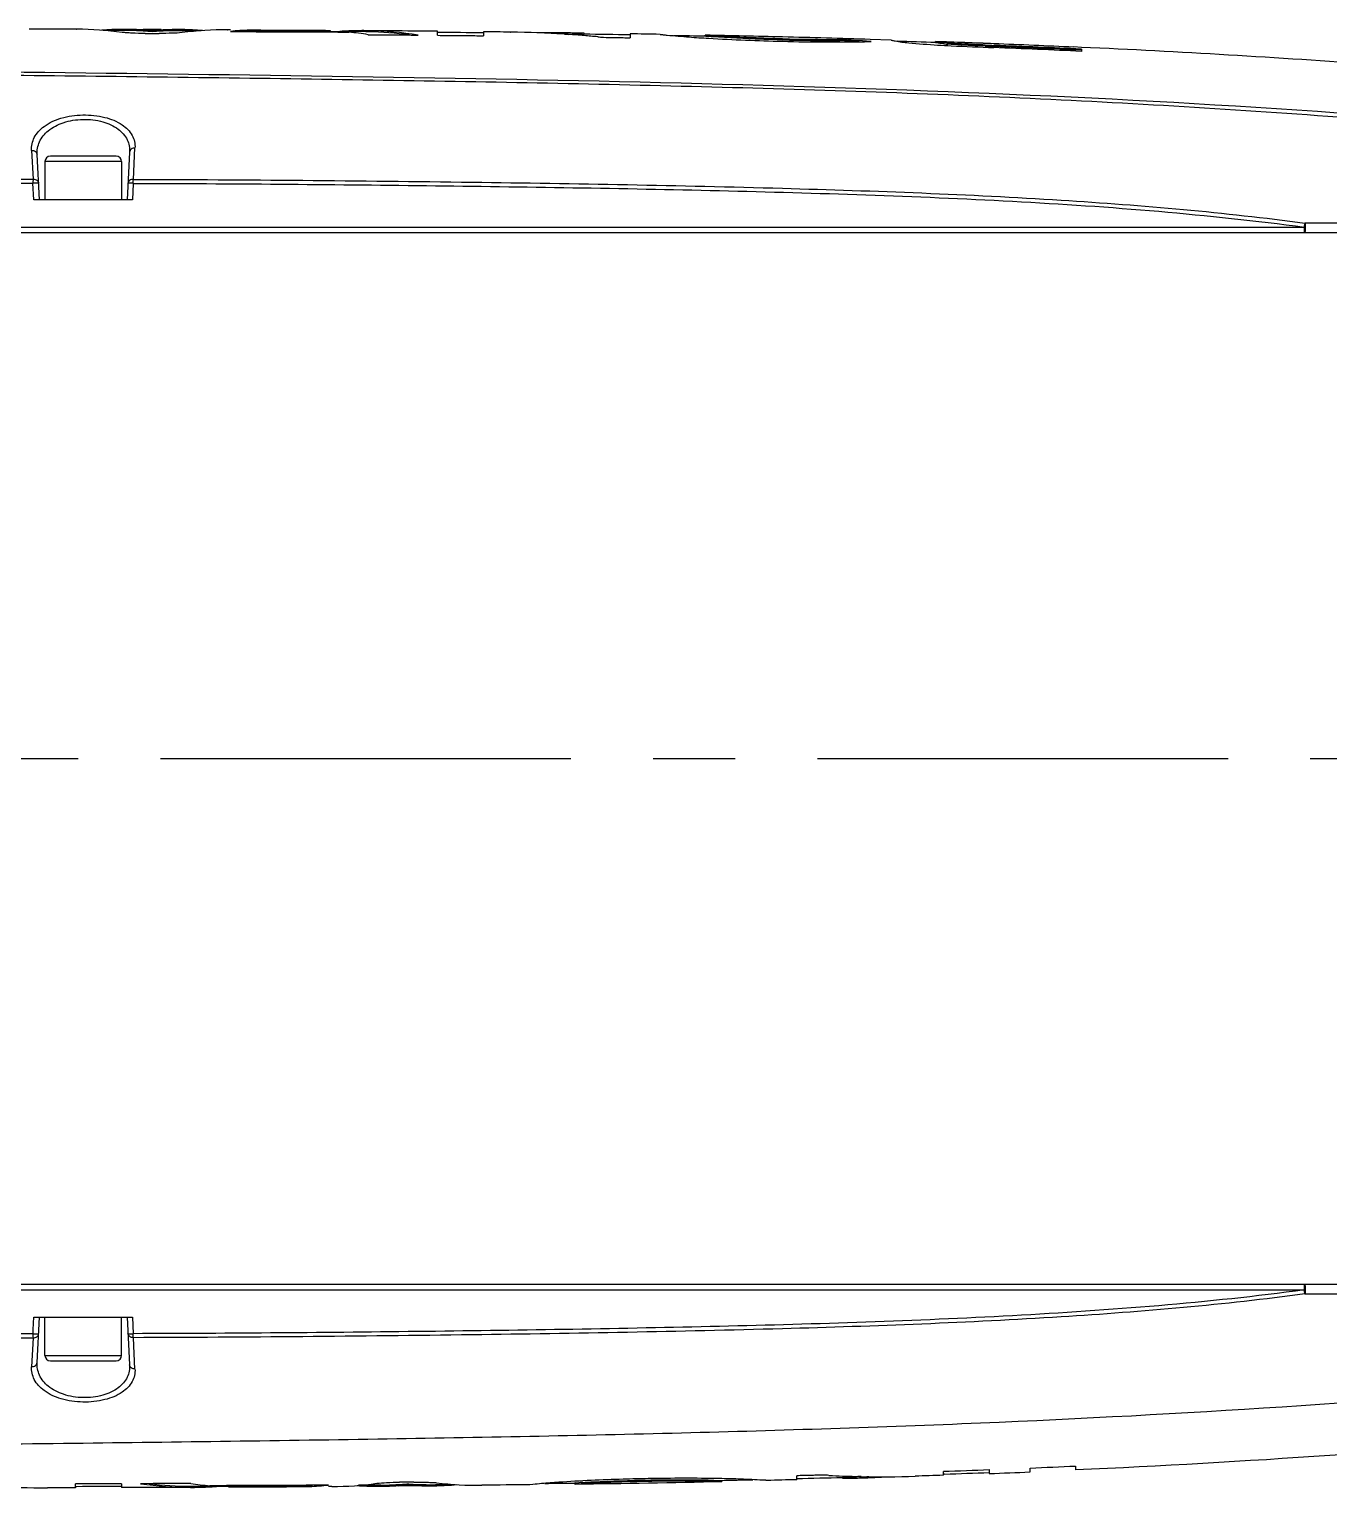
# Model space of a CAD drawing. Header units: millimetres. Extents: x 5828 to 6704, y 123 to 421.
# Drawn here: x 6406.06 to 6411.99, y 306.19 to 312.84 of the extents above; entities that cross this region are included whole.
import ezdxf

# ---------------------------------------------------------------- set-up
doc = ezdxf.new("R2010")
doc.units = ezdxf.units.MM
doc.linetypes.add('CENTER', pattern=[0.6, 0.375, -0.075, 0.075, -0.075])
doc.layers.add('中心线', color=7, linetype='Continuous')
doc.layers.add('外形图', color=7, linetype='Continuous')

msp = doc.modelspace()

# ---------------------------------------------------------------- linework, layer by layer
at = {"layer": '中心线', "linetype": 'CENTER', "ltscale": 5}
msp.add_line((6394.656, 309.5148), (6434.3945, 309.5148), dxfattribs=at)
at = {"layer": '外形图', "color": 7, "linetype": 'Continuous'}
for p, q in [((6406.2733, 312.8438), (6406.2744, 312.8438)), ((6406.2733, 312.8438), (6406.2744, 312.8438)), ((6406.6591, 312.8426), (6406.578, 312.8429)), ((6406.5863, 312.8247), (6406.6511, 312.8245)), ((6406.6187, 312.8326), (6406.6187, 312.8376)), ((6406.7551, 312.8373), (6406.7404, 312.8373)), ((6406.8425, 312.8369), (6406.7551, 312.8373)), ((6406.9632, 312.8413), (6406.9641, 312.8413)), ((6406.9756, 312.8412), (6406.9632, 312.8413)), ((6407.0636, 312.8345), (6407.0636, 312.8395)), ((6407.4327, 312.8322), (6407.3713, 312.8326)), ((6407.5947, 312.8323), (6407.4326, 312.8335)), ((6407.4327, 312.8322), (6407.4327, 312.8372)), ((6407.9213, 312.8345), (6407.8127, 312.8355)), ((6407.9213, 312.8345), (6407.8127, 312.8355)), ((6407.9213, 312.8162), (6407.9213, 312.8345)), ((6408.1309, 312.8323), (6408.1309, 312.814)), ((6408.2545, 312.8309), (6408.2568, 312.8308)), ((6408.2545, 312.8309), (6408.2568, 312.8308)), ((6408.5041, 312.8276), (6408.5019, 312.8276)), ((6408.5909, 312.8205), (6408.5909, 312.8255)), ((6408.8006, 312.823), (6408.8006, 312.8047)), ((6408.5015, 312.8214), (6408.5205, 312.8202)), ((6408.5015, 312.8212), (6408.5205, 312.8202)), ((6408.5019, 312.8226), (6408.5041, 312.8225)), ((6408.9376, 312.8206), (6408.9375, 312.8206)), ((6409.1442, 312.8116), (6409.1442, 312.8166)), ((6409.1442, 312.8166), (6409.1442, 312.8166)), ((6409.1442, 312.8116), (6409.1443, 312.8116)), ((6409.1446, 312.8165), (6409.1443, 312.8166)), ((6409.1444, 312.8166), (6409.1443, 312.8166)), ((6409.4964, 312.7954), (6409.4964, 312.8004)), ((6409.7536, 312.7927), (6409.7536, 312.7977)), ((6409.7583, 312.7977), (6409.7536, 312.7977)), ((6409.7536, 312.7927), (6409.7583, 312.7927)), ((6409.7583, 312.7927), (6409.7583, 312.7977)), ((6409.8968, 312.7874), (6409.9015, 312.7875)), ((6409.9015, 312.7875), (6409.8969, 312.7879)), ((6409.9928, 312.7946), (6409.8971, 312.7975)), ((6409.9928, 312.7946), (6409.9927, 312.7946)), ((6410.1956, 312.7822), (6410.1956, 312.7872)), ((6410.2514, 312.7759), (6410.2514, 312.7809)), ((6410.4664, 312.7651), (6410.4619, 312.7653)), ((6410.4663, 312.7701), (6410.4621, 312.7703)), ((6410.4664, 312.7651), (6410.4664, 312.7701)), ((6410.8618, 312.7612), (6410.827, 312.7628)), ((6410.8618, 312.761), (6410.827, 312.7628)), ((6410.8614, 312.7534), (6410.8614, 312.7429)), ((6406.068, 312.291), (6406.0747, 312.1593)), ((6406.5328, 312.1586), (6406.5403, 312.3019)), ((6406.1043, 312.0648), (6406.0935, 312.2719)), ((6406.1293, 312.2398), (6406.1293, 312.0648)), ((6406.4793, 312.2398), (6406.1293, 312.2398)), ((6406.4543, 312.2648), (6406.1543, 312.2648)), ((6406.4793, 312.2398), (6406.4793, 312.0648)), ((6406.5157, 312.2826), (6406.5043, 312.0648)), ((6406.0784, 312.0648), (6406.0744, 312.1411)), ((6406.5324, 312.1404), (6406.5284, 312.0648)), ((6406.5284, 312.0648), (6406.0784, 312.0648)), ((6413.1543, 311.9582), (6411.8824, 311.9589)), ((6413.3045, 311.9148), (6398.1535, 311.9148)), ((6398.1546, 311.9409), (6411.8799, 311.9409)), ((6398.1535, 307.1148), (6413.3027, 307.1148)), ((6398.1546, 307.0887), (6411.8799, 307.0887)), ((6411.8824, 307.0707), (6413.1543, 307.0714)), ((6406.0784, 306.9648), (6406.5284, 306.9648)), ((6406.0935, 306.7577), (6406.1043, 306.9648)), ((6406.1293, 306.7898), (6406.1293, 306.9648)), ((6406.4793, 306.7898), (6406.4793, 306.9648)), ((6406.5043, 306.9648), (6406.5157, 306.747)), ((6406.5284, 306.9648), (6406.5324, 306.8892)), ((6406.0747, 306.8703), (6406.068, 306.7386)), ((6406.5403, 306.7277), (6406.5328, 306.871)), ((6406.1293, 306.7898), (6406.4793, 306.7898)), ((6406.1543, 306.7648), (6406.4543, 306.7648)), ((6409.5616, 306.2226), (6409.5616, 306.2405)), ((6409.7712, 306.234), (6409.7712, 306.229)), ((6409.8555, 306.2372), (6409.8404, 306.2373)), ((6409.8555, 306.237), (6409.8404, 306.2373)), ((6410.2313, 306.2429), (6410.2313, 306.2608)), ((6410.237, 306.2481), (6410.2313, 306.2479)), ((6410.4409, 306.2685), (6410.4409, 306.2507)), ((6410.6271, 306.2581), (6410.6271, 306.276)), ((6410.8353, 306.285), (6410.8353, 306.2672)), ((6406.2689, 306.1858), (6406.2689, 306.2037)), ((6406.2743, 306.1908), (6406.2689, 306.1908)), ((6406.4785, 306.2042), (6406.4785, 306.1863)), ((6406.5862, 306.1867), (6406.4786, 306.1863)), ((6406.7943, 306.1877), (6406.8024, 306.1876)), ((6406.7943, 306.1875), (6406.8024, 306.1876)), ((6406.7944, 306.1925), (6406.9671, 306.1933)), ((6406.7944, 306.1927), (6406.8024, 306.1926)), ((6406.8813, 306.1899), (6406.8828, 306.19)), ((6406.8813, 306.1899), (6406.8828, 306.19)), ((6406.9671, 306.1945), (6407.0258, 306.1948)), ((6406.9671, 306.1945), (6406.9671, 306.1895)), ((6407.3362, 306.1966), (6407.3362, 306.1916)), ((6407.4384, 306.1912), (6407.4242, 306.1911)), ((6407.6448, 306.1977), (6407.5604, 306.1971)), ((6407.662, 306.1978), (6407.6448, 306.1977)), ((6407.821, 306.1942), (6407.7416, 306.1935)), ((6407.8135, 306.2119), (6407.7487, 306.2114)), ((6407.7811, 306.2038), (6407.7811, 306.1988)), ((6408.126, 306.1973), (6408.1237, 306.1972)), ((6408.3574, 306.2013), (6408.3428, 306.1999)), ((6408.3428, 306.1999), (6408.3428, 306.1998)), ((6408.5491, 306.2076), (6408.5491, 306.2027)), ((6408.5493, 306.2077), (6408.5492, 306.2077)), ((6408.5495, 306.2077), (6408.5493, 306.2077)), ((6408.5495, 306.2076), (6408.5663, 306.2089)), ((6408.5495, 306.2077), (6408.5495, 306.2027)), ((6408.5495, 306.2027), (6408.5663, 306.2039)), ((6408.8837, 306.2212), (6408.8837, 306.2162)), ((6409.1835, 306.2208), (6409.2194, 306.2197)), ((6409.2195, 306.2197), (6409.2194, 306.2197)), ((6409.2194, 306.2196), (6409.2194, 306.2146)), ((6409.2194, 306.2146), (6409.2197, 306.2146)), ((6409.2197, 306.2197), (6409.2195, 306.2197)), ((6409.2197, 306.2197), (6409.2197, 306.2197)), ((6409.2199, 306.2146), (6409.2199, 306.2197)), ((6409.426, 306.2193), (6409.4262, 306.2193))]:
    msp.add_line(p, q, dxfattribs=at)
for centre, radius, start, end in [((6406.2693, 311.269), 1.5749, 82.2312, 89.81631), ((6406.4926, 311.4192), 1.424, 90.43103, 94.18472), ((6405.77, 82.9422), 229.8974, 89.818805, 89.844247), ((6406.4925, 311.423), 1.4202, 89.81939, 90.42854), ((6406.4925, 311.4203), 1.423, 86.54918, 89.81775), ((6406.4925, 311.418), 1.4202, 88.18234, 89.81917), ((6406.4924, 311.4148), 1.4235, 86.54764, 88.18197), ((6406.492, 311.4127), 1.4305, 84.92076, 86.54938), ((6406.492, 311.4086), 1.4296, 84.91766, 86.5473), ((6406.7348, 311.4134), 1.4289, 93.03178, 94.66156), ((6406.7348, 311.4093), 1.428, 93.03355, 94.66456), ((6406.7345, 311.4195), 1.4228, 89.7627, 93.03166), ((6406.7345, 311.4145), 1.4228, 91.39855, 93.03341), ((6406.7344, 311.4167), 1.4206, 89.76149, 91.39797), ((6406.7344, 311.421), 1.4213, 89.15217, 89.76146), ((6406.9566, 311.2677), 1.5736, 89.76113, 97.35796), ((6406.7343, 311.416), 1.4264, 85.39976, 89.14923), ((6407.1181, 311.2712), 1.5693, 91.99012, 95.21024), ((6407.1179, 311.2717), 1.5637, 91.98921, 92.91629), ((6407.5828, 311.2719), 1.5655, 92.40025, 93.9303), ((6407.5826, 311.2769), 1.5605, 89.55719, 92.40009), ((6407.3536, 311.2574), 1.5817, 80.85165, 84.05967), ((6407.5826, 311.2781), 1.5592, 89.14982, 89.55641), ((6407.5826, 311.2724), 1.5599, 89.15613, 89.55641), ((6407.582, 311.2606), 1.5717, 82.2737, 89.14067), ((6407.5815, 311.2583), 1.579, 80.80235, 89.12182), ((6406.6821, 182.9107), 129.9247, 89.361077, 89.453509), ((6408.1974, 308.0917), 4.7395, 86.32039, 89.28127), ((6408.4358, 308.1442), 4.6839, 89.1922, 90.73636), ((6406.6821, 182.9107), 129.9247, 89.197473, 89.213133), ((6406.9104, 200.3668), 112.4671, 89.188063, 89.207022), ((6408.4969, 312.4743), 0.3533, 88.80628, 89.18647), ((6408.1974, 308.0922), 4.739, 85.24287, 86.08958), ((6408.1971, 308.0896), 4.7416, 84.48087, 85.24285), ((6406.9104, 200.3668), 112.4671, 89.036988, 89.143812), ((6407.0325, 208.1481), 104.6849, 89.03218, 89.146951), ((6407.4699, 231.5119), 81.3169, 88.820218, 88.922045), ((6407.4364, 229.6041), 83.23, 88.58143, 88.824295), ((6409.7239, 322.0763), 9.2787, 268.59519, 270.18379), ((6409.7237, 322.0607), 9.2681, 268.59477, 270.18518), ((6409.7267, 321.4081), 8.6224, 268.46905, 271.13036), ((6407.665, 238.7971), 74.0342, 88.272244, 88.58212), ((6409.3391, 305.8801), 6.9302, 85.38368, 86.53215), ((6409.3445, 305.9573), 6.8478, 85.7898, 86.53537), ((6408.0891, 252.0523), 60.7672, 88.013244, 88.178358), ((6408.0632, 251.1122), 61.7121, 87.771952, 88.019746), ((6408.0741, 251.5036), 61.3203, 87.767951, 88.017322), ((6410.3506, 314.0691), 1.297, 264.98263, 265.61456), ((6411.2351, 332.5313), 19.7761, 267.64555, 267.75988), ((6411.2364, 332.4937), 19.7436, 267.63795, 267.75189), ((6408.2231, 255.2138), 57.5896, 87.374228, 87.772247), ((6408.1949, 254.5776), 58.2441, 87.40987, 87.768918), ((6408.1864, 254.3192), 58.5025, 87.41301, 87.770478), ((6408.2273, 255.3123), 57.5014, 87.374393, 87.768345), ((6408.0889, 252.0491), 60.7625, 87.384798, 87.757607), ((6408.6974, 264.9786), 47.8316, 85.79673, 87.40648), ((6406.1543, 312.2398), 0.025, 90, 180), ((6406.4543, 312.2398), 0.025, 0, 90), ((6406.0979, 528.1677), 221.2971, 268.721405, 269.994013), ((6406.1543, 306.7898), 0.025, 180, 270), ((6406.4543, 306.7898), 0.025, 270, 0), ((6407.7439, 377.3964), 71.1919, 271.463082, 271.631856), ((6409.9509, 310.8429), 4.6069, 266.99039, 267.77055), ((6409.9506, 310.8343), 4.5983, 267.77055, 268.62666), ((6409.9504, 310.8263), 4.5903, 268.81606, 271.90372), ((6407.7439, 377.3964), 71.1919, 271.699671, 271.728092), ((6409.7201, 310.7984), 4.5696, 271.69701, 273.26916), ((6408.0401, 368.4736), 62.2513, 272.017228, 272.210302), ((6408.04, 368.4736), 62.2642, 272.022117, 272.209908), ((6408.1528, 365.546), 59.3395, 272.209891, 272.389832), ((6408.2649, 362.8652), 56.6385, 272.39034, 272.60111), ((6406.1327, 311.0062), 4.8206, 267.15348, 270.09184), ((6406.7961, 307.7647), 1.5771, 261.60502, 269.93303), ((6406.7959, 307.7639), 1.5713, 263.02461, 269.94662), ((6407.0241, 307.7655), 1.5769, 261.63438, 264.84686), ((6406.7955, 307.752), 1.5644, 270.25412, 273.14723), ((6406.7951, 307.7588), 1.5713, 273.20223, 274.61018), ((6407.2656, 307.7615), 1.5715, 272.57554, 275.79339), ((6407.2659, 307.7597), 1.5646, 272.57416, 273.11158), ((6407.4269, 307.7658), 1.5747, 270.41811, 277.94965), ((6407.6506, 307.6146), 1.4218, 266.10194, 269.75271), ((6407.6505, 307.6111), 1.4183, 269.75496, 270.46432), ((6407.6505, 307.6161), 1.4183, 270.46448, 272.06875), ((6407.6505, 307.6139), 1.4211, 270.46589, 273.66969), ((6407.6504, 307.6196), 1.4218, 272.06927, 273.67102), ((6407.65, 307.6257), 1.4279, 273.67116, 275.26844), ((6407.65, 307.6216), 1.4288, 273.66952, 275.26552), ((6407.887, 307.6218), 1.4219, 265.73069, 267.3324), ((6407.887, 307.6177), 1.4229, 265.73368, 267.33457), ((6407.8867, 307.6172), 1.4173, 267.3328, 268.93795), ((6407.8867, 307.6122), 1.4174, 267.33483, 270.54465), ((6407.8867, 307.6149), 1.415, 268.93813, 270.54524), ((6406.6415, 439.8017), 133.6077, 270.539749, 270.583321), ((6407.8867, 307.6111), 1.4162, 270.54574, 271.26884), ((6408.1069, 307.7613), 1.5641, 263.04931, 270.61811), ((6407.8865, 307.6167), 1.4218, 271.27178, 274.91147), ((6407.2388, 397.8983), 91.7, 270.732358, 270.818807), ((6407.2388, 397.898), 91.6998, 270.732357, 270.818876), ((6407.1527, 403.3358), 97.1431, 270.823703, 271.219235), ((6408.802, 302.8586), 3.3585, 93.72272, 94.02444), ((6407.2388, 397.898), 91.6998, 271.23784, 271.326029), ((6407.2388, 397.8983), 91.7, 271.237876, 271.325542)]:
    msp.add_arc(centre, radius, start, end, dxfattribs=at)
for points in [[(6406.2733, 312.8438), (6406.2013, 312.844), (6406.1292, 312.8441), (6406.0571, 312.8442)], [(6407.3713, 312.8326), (6407.2687, 312.8332), (6407.1662, 312.8339), (6407.0636, 312.8345)], [(6407.8127, 312.8355), (6407.7436, 312.8361), (6407.6744, 312.8367), (6407.6053, 312.8372)], [(6408.2545, 312.8309), (6408.2133, 312.8314), (6408.1721, 312.8318), (6408.1309, 312.8323)], [(6408.9375, 312.8206), (6408.8919, 312.8214), (6408.8463, 312.8222), (6408.8007, 312.823)], [(6408.5041, 312.8226), (6408.5132, 312.8224), (6408.5224, 312.8219), (6408.5316, 312.8218)], [(6408.5316, 312.8218), (6408.5414, 312.8216), (6408.5513, 312.822), (6408.5612, 312.8218)], [(6408.5612, 312.8218), (6408.5711, 312.8216), (6408.581, 312.8208), (6408.5909, 312.8205)], [(6411.8799, 311.9314), (6411.8799, 311.9346), (6411.8799, 311.9377), (6411.8799, 311.9409)], [(6406.0759, 306.8884), (6406.075, 306.9138), (6406.0771, 306.9393), (6406.0784, 306.9648)], [(6413.1543, 306.43), (6412.3832, 306.3538), (6411.6094, 306.3024), (6410.8353, 306.2672)], [(6409.7993, 306.2347), (6409.79, 306.2346), (6409.7806, 306.2341), (6409.7712, 306.234)], [(6409.8274, 306.2347), (6409.818, 306.2346), (6409.8087, 306.2348), (6409.7993, 306.2347)], [(6409.8555, 306.2358), (6409.8461, 306.2355), (6409.8368, 306.2349), (6409.8274, 306.2347)], [(6410.2313, 306.2429), (6410.1885, 306.2414), (6410.1457, 306.24), (6410.1029, 306.2385)], [(6406.2689, 306.1858), (6406.2261, 306.1857), (6406.1833, 306.1856), (6406.1404, 306.1855)], [(6406.4785, 306.2042), (6406.4087, 306.204), (6406.3388, 306.2038), (6406.2689, 306.2037)], [(6406.4786, 306.1913), (6406.4105, 306.1911), (6406.3424, 306.191), (6406.2743, 306.1908)], [(6406.7947, 306.2053), (6406.7184, 306.205), (6406.6421, 306.2047), (6406.5659, 306.2044)], [(6406.7947, 306.1875), (6406.7252, 306.1872), (6406.6557, 306.1869), (6406.5862, 306.1867)], [(6407.0258, 306.1948), (6407.1292, 306.1954), (6407.2327, 306.196), (6407.3362, 306.1966)], [(6408.3427, 306.1998), (6408.2705, 306.1989), (6408.1983, 306.1981), (6408.126, 306.1973)], [(6409.5616, 306.2226), (6409.5164, 306.2215), (6409.4712, 306.2204), (6409.426, 306.2193)]]:
    msp.add_open_spline(points, degree=3, dxfattribs=at)
for points, knots in [([(6406.5863, 312.8247), (6406.5662, 312.8248), (6406.5378, 312.8255), (6406.5031, 312.8276), (6406.4885, 312.8285), (6406.4822, 312.8294)], [0, 0, 0, 0, 0.579286, 0.816857, 1, 1, 1, 1]), ([(6406.7551, 312.8283), (6406.7406, 312.8265), (6406.7059, 312.8255), (6406.6712, 312.8244), (6406.6511, 312.8245)], [0, 0, 0, 0, 0.419015, 1, 1, 1, 1]), ([(6406.9756, 312.834), (6407.0207, 312.8337), (6407.0997, 312.8325), (6407.2126, 312.832), (6407.348, 312.8328), (6407.4496, 312.8311), (6407.5173, 312.8306)], [0, 0, 0, 0, 0.250001, 0.437499, 0.625001, 1, 1, 1, 1]), ([(6407.4327, 312.8372), (6407.4019, 312.8374), (6407.325, 312.8387), (6407.202, 312.8378), (6407.1097, 312.8392), (6407.0636, 312.8395)], [0, 0, 0, 0, 0.250002, 0.625, 1, 1, 1, 1]), ([(6408.5909, 312.8255), (6408.5837, 312.8258), (6408.5657, 312.827), (6408.5367, 312.8263), (6408.5151, 312.8274), (6408.5042, 312.8276)], [0, 0, 0, 0, 0.250113, 0.625011, 1, 1, 1, 1]), ([(6407.6051, 312.819), (6407.6242, 312.8188), (6407.6718, 312.8177), (6407.7481, 312.8185), (6407.8053, 312.8173), (6407.8339, 312.8171)], [0, 0, 0, 0, 0.250003, 0.625001, 1, 1, 1, 1]), ([(6407.9213, 312.8162), (6407.9387, 312.816), (6407.9824, 312.8148), (6408.0523, 312.8156), (6408.1047, 312.8143), (6408.1309, 312.814)], [0, 0, 0, 0, 0.250005, 0.625001, 1, 1, 1, 1]), ([(6408.6532, 312.8092), (6408.6575, 312.8088), (6408.6792, 312.8071), (6408.7009, 312.8064), (6408.7183, 312.8061)], [0, 0, 0, 0, 0.201006, 1, 1, 1, 1]), ([(6408.7183, 312.8061), (6408.7251, 312.806), (6408.7423, 312.8052), (6408.7697, 312.8057), (6408.7903, 312.8049), (6408.8006, 312.8047)], [0, 0, 0, 0, 0.250012, 0.625003, 1, 1, 1, 1]), ([(6408.9375, 312.8206), (6408.9376, 312.8203), (6408.9394, 312.8206), (6408.9414, 312.8198), (6408.9462, 312.8196), (6408.9495, 312.8192), (6408.9516, 312.819)], [0, 0, 0, 0, 0.063882, 0.252314, 0.564623, 1, 1, 1, 1]), ([(6408.9516, 312.819), (6408.9579, 312.8183), (6408.9976, 312.8145), (6409.0374, 312.8111), (6409.0709, 312.8085)], [0, 0, 0, 0, 0.158139, 1, 1, 1, 1]), ([(6409.0709, 312.8085), (6409.1005, 312.8063), (6409.2421, 312.7968), (6409.3841, 312.7916), (6409.4964, 312.7888)], [0, 0, 0, 0, 0.208992, 1, 1, 1, 1]), ([(6409.1773, 312.809), (6409.1691, 312.8096), (6409.1582, 312.8108), (6409.1471, 312.8111), (6409.1443, 312.8116)], [0, 0, 0, 0, 0.747547, 1, 1, 1, 1]), ([(6409.4964, 312.8004), (6409.451, 312.8015), (6409.3664, 312.804), (6409.2674, 312.8085), (6409.2037, 312.8121), (6409.1709, 312.8146), (6409.1525, 312.8155), (6409.1444, 312.8166)], [0, 0, 0, 0, 0.386548, 0.720378, 0.843354, 0.929904, 1, 1, 1, 1]), ([(6409.4964, 312.7954), (6409.4639, 312.7962), (6409.3575, 312.7992), (6409.2511, 312.8038), (6409.1773, 312.809)], [0, 0, 0, 0, 0.305404, 1, 1, 1, 1]), ([(6409.9928, 312.7946), (6409.9928, 312.7943), (6409.9946, 312.7942), (6409.9969, 312.793), (6410.0031, 312.7919), (6410.0077, 312.7909), (6410.0107, 312.7904)], [0, 0, 0, 0, 0.048839, 0.206672, 0.507773, 1, 1, 1, 1]), ([(6410.0107, 312.7904), (6410.0313, 312.7866), (6410.096, 312.779), (6410.161, 312.7745), (6410.2051, 312.7718)], [0, 0, 0, 0, 0.321054, 1, 1, 1, 1]), ([(6410.2514, 312.7809), (6410.2375, 312.782), (6410.2189, 312.7839), (6410.2002, 312.786), (6410.1956, 312.7872)], [0, 0, 0, 0, 0.746047, 1, 1, 1, 1]), ([(6410.2371, 312.7771), (6410.227, 312.778), (6410.2132, 312.7795), (6410.1993, 312.7813), (6410.1956, 312.7822)], [0, 0, 0, 0, 0.729543, 1, 1, 1, 1]), ([(6410.2051, 312.7718), (6410.2259, 312.7706), (6410.3113, 312.7659), (6410.3969, 312.7624), (6410.4616, 312.7599)], [0, 0, 0, 0, 0.24283, 1, 1, 1, 1]), ([(6410.4226, 312.7719), (6410.407, 312.7725), (6410.3499, 312.775), (6410.2928, 312.7777), (6410.2514, 312.7809)], [0, 0, 0, 0, 0.273554, 1, 1, 1, 1]), ([(6410.4227, 312.7669), (6410.407, 312.7675), (6410.3499, 312.77), (6410.2928, 312.7727), (6410.2514, 312.7759)], [0, 0, 0, 0, 0.273554, 1, 1, 1, 1]), ([(6401.1603, 312.6302), (6402.1594, 312.6449), (6403.6586, 312.6513), (6405.6578, 312.639), (6407.1581, 312.6208), (6408.6587, 312.5964), (6410.1593, 312.555), (6411.6589, 312.4781), (6412.6567, 312.3954), (6413.1544, 312.343)], [0, 0, 0, 0, 0.249745, 0.374704, 0.499707, 0.624748, 0.749819, 0.874905, 1, 1, 1, 1]), ([(6413.1543, 312.3688), (6412.1583, 312.464), (6410.1595, 312.5823), (6406.1608, 312.6539), (6403.1616, 312.6749), (6401.1634, 312.6468)], [0, 0, 0, 0, 0.250185, 0.500313, 1, 1, 1, 1]), ([(6406.068, 312.291), (6406.067, 312.3109), (6406.0766, 312.3549), (6406.1275, 312.4081), (6406.2063, 312.4431), (6406.3022, 312.4567), (6406.3987, 312.447), (6406.4788, 312.4156), (6406.5315, 312.3647), (6406.5413, 312.3213), (6406.5403, 312.3019)], [0, 0, 0, 0, 0.095189, 0.203771, 0.340144, 0.501297, 0.663007, 0.799675, 0.906786, 1, 1, 1, 1]), ([(6406.0935, 312.2719), (6406.0925, 312.2915), (6406.1002, 312.3338), (6406.1447, 312.3871), (6406.2158, 312.4227), (6406.3026, 312.4365), (6406.3899, 312.4266), (6406.4624, 312.3947), (6406.5088, 312.3435), (6406.5168, 312.3018), (6406.5157, 312.2826)], [0, 0, 0, 0, 0.100721, 0.21128, 0.345291, 0.501559, 0.658211, 0.792247, 0.901216, 1, 1, 1, 1]), ([(6406.068, 312.291), (6406.0741, 312.2913), (6406.0862, 312.2884), (6406.0932, 312.2772), (6406.0935, 312.2719)], [0, 0, 0, 0, 0.53499, 1, 1, 1, 1]), ([(6406.5403, 312.3019), (6406.5344, 312.3019), (6406.5226, 312.2988), (6406.516, 312.2879), (6406.5157, 312.2826)], [0, 0, 0, 0, 0.530657, 1, 1, 1, 1]), ([(6401.1599, 312.1039), (6401.5832, 312.1128), (6403.2213, 312.1437), (6404.8598, 312.1595), (6406.0747, 312.159)], [0, 0, 0, 0, 0.25845, 1, 1, 1, 1]), ([(6406.0747, 312.1593), (6406.0747, 312.1581), (6406.0745, 312.1522), (6406.0744, 312.1462), (6406.0744, 312.1415)], [0, 0, 0, 0, 0.204988, 1, 1, 1, 1]), ([(6406.0747, 312.1593), (6406.0809, 312.1596), (6406.0927, 312.1572), (6406.1001, 312.1464), (6406.1003, 312.1413)], [0, 0, 0, 0, 0.544734, 1, 1, 1, 1]), ([(6406.5328, 312.1586), (6406.5268, 312.1586), (6406.5154, 312.156), (6406.5086, 312.1455), (6406.5083, 312.1406)], [0, 0, 0, 0, 0.543775, 1, 1, 1, 1]), ([(6406.5324, 312.1407), (6406.5324, 312.1424), (6406.5324, 312.1484), (6406.5326, 312.1543), (6406.5328, 312.1586)], [0, 0, 0, 0, 0.284262, 1, 1, 1, 1]), ([(6406.5328, 312.1587), (6407.0484, 312.1571), (6408.0365, 312.1485), (6409.4492, 312.1237), (6410.7181, 312.0766), (6411.5132, 312.0085), (6411.8824, 311.9586)], [0, 0, 0, 0, 0.288797, 0.553477, 0.791345, 1, 1, 1, 1]), ([(6401.1596, 312.0857), (6401.9781, 312.1028), (6403.2065, 312.1237), (6404.8448, 312.1388), (6405.6645, 312.141), (6406.0744, 312.1411)], [0, 0, 0, 0, 0.499728, 0.749813, 1, 1, 1, 1]), ([(6406.1003, 312.1413), (6406.1003, 312.1415), (6406.0993, 312.1415), (6406.0981, 312.1417), (6406.0956, 312.1418), (6406.091, 312.1418), (6406.0837, 312.1416), (6406.0777, 312.1413), (6406.0744, 312.1411)], [0, 0, 0, 0, 0.021547, 0.079314, 0.172089, 0.296637, 0.621502, 1, 1, 1, 1]), ([(6406.5324, 312.1404), (6406.5293, 312.1405), (6406.5236, 312.1408), (6406.5169, 312.141), (6406.5126, 312.1409), (6406.5103, 312.1409), (6406.5092, 312.1407), (6406.5083, 312.1407), (6406.5083, 312.1405)], [0, 0, 0, 0, 0.384171, 0.707945, 0.831014, 0.922336, 0.979018, 1, 1, 1, 1]), ([(6406.5324, 312.1404), (6406.9784, 312.1392), (6407.8707, 312.1319), (6408.9859, 312.1142), (6409.8779, 312.0896), (6410.5467, 312.061), (6411.2148, 312.0175), (6411.6586, 311.9693), (6411.8799, 311.9409)], [0, 0, 0, 0, 0.249941, 0.499933, 0.624943, 0.749958, 0.874978, 1, 1, 1, 1]), ([(6411.8799, 311.9409), (6411.8801, 311.9426), (6411.8809, 311.9486), (6411.8818, 311.9547), (6411.8825, 311.959)], [0, 0, 0, 0, 0.284075, 1, 1, 1, 1]), ([(6411.8825, 311.959), (6411.8838, 311.9512), (6411.8838, 311.9372), (6411.8834, 311.9231), (6411.8817, 311.9174)], [0, 0, 0, 0, 0.571068, 1, 1, 1, 1]), ([(6411.8809, 311.9174), (6411.8808, 311.9194), (6411.8793, 311.9239), (6411.8799, 311.9287), (6411.8799, 311.9314)], [0, 0, 0, 0, 0.414924, 1, 1, 1, 1]), ([(6411.8799, 307.0887), (6411.8799, 307.0911), (6411.88, 307.0957), (6411.8797, 307.1022), (6411.8799, 307.1077), (6411.8808, 307.1108), (6411.8809, 307.1122)], [0, 0, 0, 0, 0.304034, 0.587362, 0.825231, 1, 1, 1, 1]), ([(6411.8817, 307.1122), (6411.8819, 307.1116), (6411.8825, 307.109), (6411.8829, 307.1063), (6411.8831, 307.1042)], [0, 0, 0, 0, 0.211249, 1, 1, 1, 1]), ([(6411.8831, 307.1042), (6411.8833, 307.1018), (6411.884, 307.0907), (6411.884, 307.0793), (6411.8825, 307.0706)], [0, 0, 0, 0, 0.211135, 1, 1, 1, 1]), ([(6411.8799, 307.0887), (6411.4376, 307.03), (6410.5468, 306.9608), (6409.209, 306.919), (6407.8707, 306.8977), (6406.9784, 306.8903), (6406.5324, 306.8892)], [0, 0, 0, 0, 0.250002, 0.500035, 0.750043, 1, 1, 1, 1]), ([(6411.8824, 307.071), (6411.5132, 307.0211), (6410.7181, 306.953), (6409.4492, 306.9059), (6408.0365, 306.8811), (6407.0484, 306.8725), (6406.5328, 306.8709)], [0, 0, 0, 0, 0.208655, 0.446524, 0.711204, 1, 1, 1, 1]), ([(6411.8825, 307.0706), (6411.8823, 307.0718), (6411.8814, 307.0779), (6411.8805, 307.0839), (6411.8799, 307.0887)], [0, 0, 0, 0, 0.204484, 1, 1, 1, 1]), ([(6406.0744, 306.8885), (6405.6645, 306.8884), (6404.0261, 306.8933), (6402.3878, 306.9182), (6401.1596, 306.9439)], [0, 0, 0, 0, 0.250188, 1, 1, 1, 1]), ([(6406.0744, 306.8881), (6406.0744, 306.8864), (6406.0744, 306.8805), (6406.0745, 306.8745), (6406.0747, 306.8703)], [0, 0, 0, 0, 0.284143, 1, 1, 1, 1]), ([(6406.0747, 306.8703), (6406.0809, 306.87), (6406.0927, 306.8724), (6406.1001, 306.8832), (6406.1003, 306.8883)], [0, 0, 0, 0, 0.54502, 1, 1, 1, 1]), ([(6406.0759, 306.8884), (6406.079, 306.8882), (6406.0848, 306.888), (6406.0916, 306.8878), (6406.0959, 306.8878), (6406.0983, 306.8879), (6406.0994, 306.8881), (6406.1003, 306.8881), (6406.1003, 306.8883)], [0, 0, 0, 0, 0.382549, 0.706168, 0.829785, 0.921575, 0.978627, 1, 1, 1, 1]), ([(6406.5083, 306.8891), (6406.5083, 306.8889), (6406.5092, 306.8889), (6406.5103, 306.8887), (6406.5126, 306.8887), (6406.5169, 306.8886), (6406.5236, 306.8888), (6406.5293, 306.8891), (6406.5324, 306.8892)], [0, 0, 0, 0, 0.020978, 0.077657, 0.168978, 0.292046, 0.615824, 1, 1, 1, 1]), ([(6406.5328, 306.871), (6406.5268, 306.871), (6406.5154, 306.8737), (6406.5086, 306.8841), (6406.5083, 306.8891)], [0, 0, 0, 0, 0.543966, 1, 1, 1, 1]), ([(6406.5328, 306.871), (6406.5327, 306.8723), (6406.5325, 306.8782), (6406.5324, 306.8842), (6406.5324, 306.8889)], [0, 0, 0, 0, 0.204752, 1, 1, 1, 1]), ([(6406.5403, 306.7277), (6406.5413, 306.7083), (6406.5315, 306.6649), (6406.4789, 306.6141), (6406.3988, 306.5827), (6406.3024, 306.5728), (6406.2064, 306.5865), (6406.1276, 306.6215), (6406.0766, 306.6747), (6406.067, 306.7187), (6406.068, 306.7386)], [0, 0, 0, 0, 0.093166, 0.200206, 0.336783, 0.498397, 0.659642, 0.796106, 0.904751, 1, 1, 1, 1]), ([(6406.068, 306.7386), (6406.0741, 306.7383), (6406.0862, 306.7412), (6406.0932, 306.7524), (6406.0935, 306.7577)], [0, 0, 0, 0, 0.534993, 1, 1, 1, 1]), ([(6406.5157, 306.747), (6406.5168, 306.7279), (6406.5088, 306.6862), (6406.4627, 306.6351), (6406.3903, 306.6031), (6406.3031, 306.5931), (6406.2161, 306.6068), (6406.1449, 306.6423), (6406.1002, 306.6957), (6406.0925, 306.7381), (6406.0935, 306.7577)], [0, 0, 0, 0, 0.098556, 0.207275, 0.341064, 0.497562, 0.653941, 0.788276, 0.89909, 1, 1, 1, 1]), ([(6406.5403, 306.7277), (6406.5344, 306.7277), (6406.5226, 306.7308), (6406.516, 306.7417), (6406.5157, 306.747)], [0, 0, 0, 0, 0.530651, 1, 1, 1, 1]), ([(6401.1543, 306.3876), (6402.3387, 306.371), (6404.0254, 306.3676), (6406.1902, 306.3878), (6407.633, 306.4073), (6409.0285, 306.4337), (6410.8652, 306.4924), (6412.2386, 306.5784), (6413.1544, 306.6683)], [0, 0, 0, 0, 0.295924, 0.421386, 0.540874, 0.656426, 0.770096, 1, 1, 1, 1]), ([(6409.6439, 306.2427), (6409.6371, 306.2425), (6409.6199, 306.2413), (6409.5925, 306.2421), (6409.5719, 306.2408), (6409.5616, 306.2405)], [0, 0, 0, 0, 0.25003, 0.625007, 1, 1, 1, 1]), ([(6409.709, 306.2423), (6409.7047, 306.2426), (6409.683, 306.2433), (6409.6613, 306.2431), (6409.6439, 306.2427)], [0, 0, 0, 0, 0.200766, 1, 1, 1, 1]), ([(6409.7712, 306.229), (6409.7783, 306.2291), (6409.7958, 306.23), (6409.8239, 306.2292), (6409.8449, 306.2304), (6409.8555, 306.2308)], [0, 0, 0, 0, 0.25001, 0.624941, 1, 1, 1, 1]), ([(6407.4242, 306.1981), (6407.379, 306.1978), (6407.2662, 306.196), (6407.0856, 306.1973), (6406.9502, 306.1953), (6406.8825, 306.1949)], [0, 0, 0, 0, 0.250001, 0.625, 1, 1, 1, 1]), ([(6406.9671, 306.1895), (6406.9979, 306.1897), (6407.0748, 306.1909), (6407.1978, 306.1901), (6407.29, 306.1913), (6407.3362, 306.1916)], [0, 0, 0, 0, 0.250001, 0.625, 1, 1, 1, 1]), ([(6407.6447, 306.2063), (6407.6591, 306.2083), (6407.6939, 306.2097), (6407.7285, 306.2112), (6407.7487, 306.2114)], [0, 0, 0, 0, 0.419116, 1, 1, 1, 1]), ([(6407.8135, 306.2119), (6407.8336, 306.2121), (6407.862, 306.2118), (6407.8967, 306.2101), (6407.9113, 306.2094), (6407.9176, 306.2086)], [0, 0, 0, 0, 0.579387, 0.816952, 1, 1, 1, 1]), ([(6408.4754, 306.2108), (6408.4622, 306.2098), (6408.4228, 306.2069), (6408.3835, 306.2036), (6408.3574, 306.2013)], [0, 0, 0, 0, 0.336506, 1, 1, 1, 1]), ([(6408.8837, 306.2274), (6408.8458, 306.2267), (6408.7096, 306.2236), (6408.5735, 306.2177), (6408.4754, 306.2108)], [0, 0, 0, 0, 0.278317, 1, 1, 1, 1]), ([(6408.5663, 306.2039), (6408.5808, 306.2049), (6408.6864, 306.2116), (6408.7923, 306.2145), (6408.8837, 306.2162)], [0, 0, 0, 0, 0.136694, 1, 1, 1, 1]), ([(6408.584, 306.21), (6408.6004, 306.2111), (6408.7002, 306.2169), (6408.8001, 306.2196), (6408.8837, 306.2211)], [0, 0, 0, 0, 0.164102, 1, 1, 1, 1]), ([(6409.2938, 306.2255), (6409.2654, 306.2265), (6409.1287, 306.23), (6408.992, 306.2293), (6408.8837, 306.2274)], [0, 0, 0, 0, 0.207926, 1, 1, 1, 1]), ([(6408.8837, 306.2211), (6408.9145, 306.2217), (6409.0145, 306.2231), (6409.1144, 306.2228), (6409.1835, 306.2208)], [0, 0, 0, 0, 0.308502, 1, 1, 1, 1]), ([(6408.8837, 306.2162), (6408.9281, 306.217), (6409.0098, 306.218), (6409.114, 306.2174), (6409.1815, 306.2161), (6409.2117, 306.2148), (6409.2194, 306.2146)], [0, 0, 0, 0, 0.397133, 0.729893, 0.931043, 1, 1, 1, 1]), ([(6409.4125, 306.2203), (6409.4063, 306.2206), (6409.3667, 306.2227), (6409.3272, 306.2244), (6409.2938, 306.2255)], [0, 0, 0, 0, 0.157241, 1, 1, 1, 1]), ([(6409.4262, 306.2193), (6409.4261, 306.2196), (6409.4244, 306.2192), (6409.4224, 306.2199), (6409.4178, 306.2198), (6409.4145, 306.2201), (6409.4125, 306.2203)], [0, 0, 0, 0, 0.063588, 0.251905, 0.564295, 1, 1, 1, 1])]:
    msp.add_open_spline(points, degree=3, knots=knots, dxfattribs=at)

doc.saveas('drawing.dxf')
